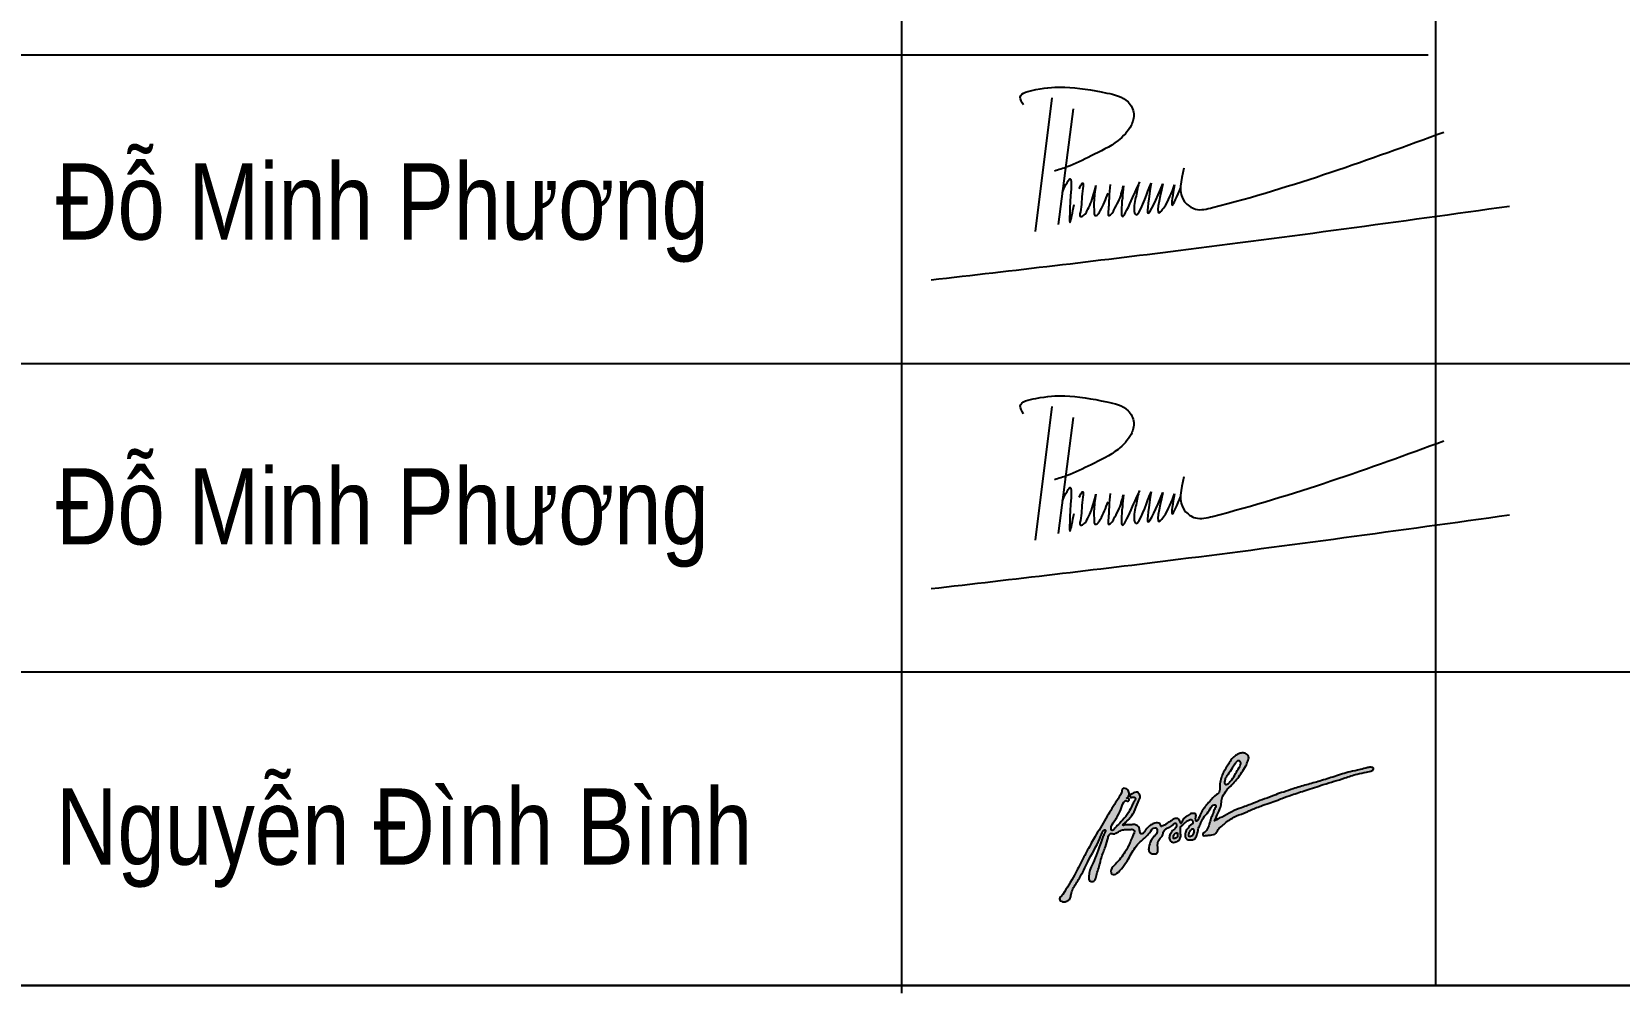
# Model space of a CAD drawing. Header units: feet. Extents: x 74374 to 92081, y 43964 to 65389.
# Drawn here: x 85991 to 86095, y 58382.9 to 58446 of the extents above; entities that cross this region are included whole.
import ezdxf

# ---------------------------------------------------------------- set-up
doc = ezdxf.new("R2010")
doc.units = ezdxf.units.FT
doc.header["$MEASUREMENT"] = 0
doc.set_wipeout_variables(frame=1)
for name, color, linetype in [('Chu ky', 1, 'Continuous'), ('HoKhoan', 20, 'Continuous'), ('Khung', 7, 'Continuous'), ('PDM', 5, 'Continuous')]:
    doc.layers.add(name, color=color, linetype=linetype)
doc.styles.add('PEC_ARIAL', font='arial.ttf', dxfattribs={"width": 0.8})

# ---------------------------------------------------------------- blocks, each defined once
blk = doc.blocks.new('PhDM')
at = {"layer": 'PDM', "color": 0}
for points in [[(3.448958579247119, 16.02922851753056), (0, 0)], [(5.891978520345219, 14.45022898559819), (2.874132149372599, 0.574180905668527)]]:
    blk.add_lwpolyline(points, dxfattribs=at)
for points in [[(-0.06950180567037023, 15.45196926601739), (-0.3847573668026598, 16.42981358061752), (1.590896940950188, 17.17901110387311), (5.125052591944041, 17.17901110387311), (10.13592364600117, 16.01885441038075), (12.64135917302883, 14.70953675478313), (13.20549536022372, 13.23448651137323), (12.74091142345424, 11.80915114508298), (11.01178243663526, 10.12912552837452), (7.573514100067769, 8.550762895582466), (4.569109211814066, 7.478506448816006), (2.97646609637377, 7.109015128370629)], [(3.716213557542687, 4.446068560181061), (4.227439891744325, 5.341419583060315), (4.798517961851758, 6.010886695375575), (4.798517961851758, 4.749952961001782), (4.350126747845934, 0.7595362923932498), (5.001196029106723, 2.837426496613261)], [(18.70601607675962, 6.101105908202044), (18.41476026272176, 2.022685519528295), (19.6754576375788, 1.008264413919733), (21.7466946944387, 1.008264413919733), (50.58583241626911, 7.715988174387803)], [(5.788771486098995, 4.726673480889076), (6.230309980439415, 5.344130866599244), (5.989256683060376, 3.400543321063651), (5.772497545916849, 2.173646946511326), (5.673960513218844, 1.327236567946784), (6.133255165625087, 1.48148047511404), (6.501494939991971, 1.908623415811235), (7.012261131218111, 2.782685832047264), (7.855054280445984, 4.924046891372654)], [(7.855054280445984, 4.924046891372654), (7.436429250230503, 2.899201630529205), (7.346653546526795, 1.722228350122805), (7.418815222647027, 1.312624631902509), (7.698599076356913, 1.312624631902509), (7.864099870404971, 1.470065282831456), (8.108412016692455, 1.812504720563993), (9.252166461439629, 3.852337524637278)], [(9.574721438038978, 4.879321057518609), (9.322724093548459, 3.33884575819684), (9.080807861100766, 1.647343708903463), (9.080807861100766, 1.124376026408754), (9.41359623239805, 1.303148715848238), (9.766567132131968, 1.750080439447629), (10.4078903232039, 2.733326148679225), (11.18948614777582, 4.573589056772107)], [(11.18948614777582, 4.573589056772107), (10.92169201543584, 3.100743464231982), (10.66453736488802, 1.519996542350782), (10.66453736488802, 0.9811962004596353), (11.96287901310643, 2.672779903488845), (13.21931247350585, 4.920021362191619)], [(13.00408327692367, 4.535993991495843), (12.4665285280571, 2.7923168901998), (12.23837864800225, 1.84312895422363), (12.29040855657331, 1.058354898224479), (14.09879559142973, 3.684175738181693), (14.56546848288008, 4.624632677733757)], [(14.56546848288008, 4.624632677733757), (13.87824969215944, 1.026028184170627), (15.98169960753512, 4.410404065520652)], [(15.98169960753512, 4.410404065520652), (15.39360428195505, 1.043314280066625), (15.79037167448223, 1.450337740231134), (17.38106557188621, 4.156526269774986)], [(17.38106557188621, 4.1565262697751), (16.88555810311482, 1.749957958843424), (18.13457032191945, 3.799605541975325)], [(-13.11126285069258, -4.774836937026066), (17.12686520492571, -3.832916183547241), (57.76528975514157, -1.949919792756646)]]:
    blk.add_spline(points, degree=3, dxfattribs=at)
blk = doc.blocks.new('Nguyen Dinh Binh (hop dong moi 4-2016)')
at = {"layer": 'Chu ky'}
h = blk.add_hatch(color=7, dxfattribs=at)
edge = h.paths.add_edge_path()
edge.add_spline(control_points=[(2.665899815998273, 5.499932093720417), (6.39317889728445, 11.45098449215435), (13.01976975518994, 22.03113922657548), (20.27982684457371, 36.76006519450205), (26.986775789104, 49.45824884102757), (34.74262702659571, 62.95869649435151), (43.79493403091215, 77.81701658339351), (51.4656704419959, 90.86147842269187), (56.73888478507004, 98.69241670888246), (58.09002815259462, 102.4970256821414), (58.14616073130261, 104.9723516738832), (61.03429531111826, 104.8724748937089), (63.10515575180436, 104.0980355068107), (64.30668891144029, 102.2368342023902), (64.65803013626004, 100.2358997206961), (64.84516146247323, 98.14301876343642), (63.77213555463219, 96.52008783280579), (62.90312417582057, 96.1726291893035), (62.16893383896615, 95.50080265300019), (63.57450573093695, 95.95451786682833), (64.11601604415205, 95.38417515476895), (64.8184679352139, 94.77488527347828), (64.7962995244262, 93.40675726855694), (63.60876313552814, 92.69765423928654), (62.4540304739624, 92.77169116762221), (61.91851386425439, 93.69799985387527), (58.90110177691194, 91.7932126875393), (57.75522326099025, 86.278224924863), (54.80570011255379, 80.45031593154675), (51.40327846694921, 74.56306680027146), (48.51499632829456, 71.19985521801075), (47.63736879322081, 67.55766904262488), (47.71752661352541, 66.26076322153602), (48.85414360901311, 64.70042755168119), (51.09969309581562, 67.5096678543858), (54.02590612959366, 70.1319268036852), (58.93495633734023, 75.6410869428177), (64.29850932567535, 81.52413725491536), (67.08561267893097, 88.15807238497837), (69.2424665620751, 92.22915978667123), (70.82034706687048, 94.51133539801928), (70.15977340759154, 96.44647812320073), (68.56884544718235, 96.63712247665552), (67.3474096351278, 96.59477365744385), (66.21167746456274, 96.11349076740663), (65.70133962391998, 96.89523285429217), (65.22685476351214, 97.53200429087099), (65.44966766858104, 98.85546890667253), (67.52925888033305, 99.55923311087776), (69.48629272371682, 100.951268049936), (72.6927569479874, 101.5477050401504), (74.41298373617948, 99.56215291356322), (75.55821660065006, 96.2572539804825), (72.01939407042882, 90.77784455559964), (70.1550930196099, 83.05923822311766), (65.68099422918323, 77.18574707045721), (62.22486229661554, 73.91367222696559), (60.55908047257022, 72.0761964605506), (59.1097612377326, 71.32747654184001), (58.65006977256556, 69.91701603305339), (60.32195377978877, 70.42554041545185), (62.46551095569485, 70.73697984790128), (65.9727985861006, 70.48376089727121), (69.20986709865713, 71.02765267648283), (71.6313373779436, 70.32767835567111), (73.50804289227847, 68.99760716775718), (74.58728325879778, 66.35730105372805), (74.6270747559874, 64.11513401304072), (75.34653759388976, 62.09223975624651), (77.25639189601935, 61.86726465925757), (78.81165686129629, 63.67801109430461), (80.69120838350959, 67.02573128799112), (84.27190270132968, 70.37956126546688), (88.63423123001917, 72.28647255450228), (93.72228772185818, 72.9200767218743), (94.03079834953013, 70.12117580657072), (94.74537573706311, 68.81738051794143), (95.72121354618125, 69.47962252867875), (97.94501606560608, 70.13729064545632), (101.1864050032155, 72.94800128091433), (104.6948395313187, 74.71488953815333), (107.0499210403895, 76.51886113545885), (109.0687407490636, 76.85218500806383), (110.9921080918112, 76.21973789744362), (111.9633946675662, 74.84819452817375), (112.4097773285865, 73.69178746838108), (112.8519452163485, 72.84947589144555), (113.0934651493526, 71.45880883412784), (113.8788958735316, 72.72538132612965), (114.1424870156518, 73.80662435818685), (115.0215373777615, 75.75155125375557), (117.0876237006959, 77.2151609598894), (119.0712623130025, 79.05775640354287), (121.1257601611665, 80.28323235644734), (122.7467621662783, 81.21412106082934), (124.3596904658767, 81.25392735668107), (125.8339168507312, 81.58207881779157), (127.7635796764102, 80.41502670443853), (126.9503358885485, 77.76905083970617), (126.8748833217202, 75.75561169575877), (127.9925620617586, 72.14627422265693), (131.0640806377616, 79.59955861208115), (132.9024322963231, 83.43835792683407), (136.4253127385282, 88.41683639884786), (140.9182064382695, 93.42159957601035), (144.6243782005327, 97.92300228989022), (149.4231969603173, 100.7034177670579), (149.680589859528, 104.6622415843502), (149.4120193325347, 110.9500166363729), (152.5060828817207, 119.3012613443628), (157.2468321342939, 126.5262422400765), (160.3006146401437, 131.9101522248302), (163.3628850193734, 135.1512243233882), (166.4910375120575, 136.7813831665067), (169.7054022854744, 138.1075140490487), (172.9421442773071, 138.109061768455), (175.3881420853587, 136.6408818068781), (177.2972433579531, 133.9978289603485), (175.6733878659511, 130.0187956066575), (173.8410082851749, 125.1295044748633), (169.1289912900888, 118.0481454425688), (164.5810151816803, 111.643608325896), (159.9727218176847, 107.0923641132758), (157.1645978787448, 104.8528872452305), (154.5695474868814, 100.9290904547827), (151.2173955070882, 96.4114573882287), (151.2774753933706, 90.56368247524728), (149.6848741481423, 84.71511125888094), (147.0628598646431, 79.84432331996743), (145.9642004910398, 76.55907647900256), (143.9970662987676, 73.49578807874963), (148.14088908748, 76.92818982961364), (152.980745829019, 77.72847082202576), (160.665066345507, 83.36211566094148), (170.5560644757743, 86.89916603819333), (180.196179279233, 90.37948265856559), (189.5881567107781, 94.31736093648381), (196.6928231089918, 96.52396371707323), (203.2093616095551, 99.50380918356373), (209.9749138440171, 101.4783532270982), (219.5539583599117, 104.7975345629832), (230.8525231308811, 108.0870428920674), (243.8430937044352, 111.765695780773), (257.3698400022706, 115.9911495245124), (269.8708269656852, 120.0950427743273), (280.3315696386495, 122.1370526170538), (287.0674823307409, 124.114922603376), (291.1953230999557, 124.8146790471206), (293.7419277020086, 123.9933690275033), (293.6040539159307, 122.0648010395039), (290.9802565345529, 120.8482230714449), (285.9239367261887, 119.8498308088372), (277.2145050717405, 118.1380461471076), (267.2863346761692, 114.6967240238723), (256.7819907596978, 111.2735338228613), (247.1586872608682, 108.7432538284727), (238.4913019308246, 105.460307468504), (228.5341491981741, 102.4648787922797), (218.3047602226249, 99.13805950837649), (209.0770978064909, 96.11316611521403), (202.2305433051096, 92.97999708601965), (195.5488740883694, 90.93272092609838), (187.1196507548187, 87.87438028780562), (179.8788891337772, 85.1673273333823), (172.5464810559774, 81.55652646939184), (164.4682766485648, 79.16944016839882), (157.2559050732762, 74.62338297620906), (152.1276272157972, 69.6404441077288), (147.8389459430101, 66.91317144958309), (146.0033849938277, 61.8550378708299), (142.173415658123, 61.23413532432566), (139.278280450934, 60.74886699951327), (136.6791118224922, 60.79701982299213), (134.007690474742, 60.16388410989619), (133.2490573054282, 62.43270746746911), (135.8111413269751, 63.60692052048175), (138.0113717855633, 66.4422897318913), (139.8094245356053, 71.12801343635118), (141.0259497232685, 76.0135154488818), (142.6698019554707, 79.94205108495592), (144.0158138005889, 83.46330731535241), (144.8485898413775, 86.11890804168316), (146.203620207289, 88.26793564897702), (145.3142011928616, 89.4833890087844), (143.8687146224591, 89.33913997546212), (141.2371948451435, 87.37586578354396), (139.2123287170466, 82.32353439047428), (134.1946841204002, 78.05969713614066), (132.1945229473446, 72.69989990483782), (129.8084048458257, 68.58152323206153), (129.0976661231859, 64.12857957550676), (128.0610976669042, 60.17824579045924), (125.8417080789847, 56.64891822520201), (122.301278733129, 56.34643464730573), (119.3335897924542, 56.62073218392015), (116.863552026143, 58.84354440855971), (116.996516702615, 61.88694042027138), (117.728701462348, 65.04397230028644), (119.7442908788856, 67.26692086849117), (121.4039489717519, 70.04365063757177), (124.2135040658905, 71.07214724291845), (124.5131988205785, 73.55419172284496), (123.8537911482558, 75.60216307085206), (121.3670876321694, 75.54999862759816), (118.8357605202795, 74.03788364607117), (116.1963276045021, 72.00618762827472), (114.3997782446008, 70.0093433988466), (112.7270477844563, 68.90421856458288), (112.6366320403238, 66.34669892342664), (112.6679950816119, 63.16737560222415), (113.2878643736045, 59.78646134475931), (112.3032273441627, 57.3390737348539), (111.2524362438224, 55.85279946826329), (109.4601640651704, 55.02141301997319), (107.5507847851129, 54.13828749503306), (105.2640608479634, 54.05318031640668), (103.4493117042192, 54.9703880953605), (102.4519632106075, 56.62817260026684), (102.105638664449, 59.11784627900582), (103.1048587205516, 61.91269634898877), (104.5480740177957, 64.36400727146922), (106.1230380077206, 66.08189010385826), (108.121439926261, 67.09251743796443), (109.1075930752574, 69.27370165450688), (109.2163199339028, 71.4234651230608), (107.4404603308311, 72.80690231809837), (105.1996060921863, 69.66360441226776), (102.2371051110466, 68.26433100049749), (98.86957515657046, 66.90199249820938), (96.36519519982532, 64.43372032035577), (96.70732602561841, 60.54119731087668), (93.13773685039556, 58.09223005428203), (91.39409545835771, 54.19896361779467), (91.26242993228026, 49.82487218607496), (92.06073256527048, 46.16911303858992), (90.23920823926905, 43.36861136098916), (87.50986886830871, 43.29642390441226), (84.89541512390453, 43.81649593591213), (82.64744591031115, 46.13134726294048), (83.39462840074799, 50.65782221321164), (84.5336735813774, 55.63500794195767), (87.96243861205446, 59.6354257679134), (90.69638217538355, 62.46410540027018), (91.12136439104728, 65.19711139926096), (90.79149213790703, 67.48651046382291), (86.92163554883841, 68.29135623998262), (83.2571743599359, 61.32270243173828), (77.13836460445411, 56.79847280137971), (69.50239993185967, 49.18590114028966), (65.09759603115566, 39.89030355139143), (59.04163659826023, 31.31985790272378), (54.75795242158939, 26.01686305934521), (51.07346900194631, 23.93042877875317), (48.39144768202047, 23.89514116701922), (47.50503408085121, 26.2641193348159), (47.69157357047888, 30.04253164287194), (54.12257828575404, 35.61666074487374), (59.20034759822006, 42.45894485095229), (63.57804679102894, 49.31232972207822), (65.39075245518394, 54.07829727201016), (67.30138338156479, 58.23792198212288), (68.75016627853259, 61.68367183479), (69.94258090899356, 64.19403293457695), (68.56701121305323, 66.82883838200003), (64.91354729671319, 66.09210363167611), (61.31888485471061, 66.4223977511171), (57.92351500727582, 65.80652118301775), (55.24548745085482, 64.50395518944072), (52.9310544852583, 62.95680053332488), (50.19796384848729, 61.66063233754124), (47.99324427167677, 62.9965266110508), (45.81107267739709, 61.462391436079), (44.35408116756541, 56.91196636368217), (42.4575070937687, 49.33745527367961), (38.83697642528858, 41.15313653436623), (36.87276866049419, 31.35010246089628), (34.17720300902067, 24.67553979942344), (32.88629812757517, 18.04498885301534), (29.64680661917915, 17.03975112566263), (26.87737987688402, 18.35499304061807), (26.89477946584047, 22.30601724617592), (27.38191917422086, 27.07158031947682), (30.41444037367567, 33.79708256018219), (34.10198503485915, 42.0813625509459), (37.15679762196174, 51.15161868983219), (39.47266131574692, 58.31148962069395), (41.6610658862505, 62.53570496647147), (42.50541122914086, 64.57743254826772), (42.52342147771673, 66.1287430873042), (41.24361215346597, 66.02930406361517), (39.16885851479643, 63.18800581505295), (35.67254132265342, 52.53748900935773), (26.41525253358119, 38.47265543813263), (19.63535398257607, 21.97432608771443), (12.61455276411065, 12.6805071279582), (10.2113098447542, 6.107709805632125), (9.9739494572994, 1.74406745786726), (7.374518254053263, -0.5014960337603235), (5.068197541136098, -1.461619764055679), (2.969025816460357, -1.70695228077334), (1.255299121007178, -1.029580797193768), (-0.5417037320763537, 0.02876922449487973), (-0.5066939182993341, 2.488153555344999), (1.389845325528563, 3.687766109065571), (2.248650620609616, 4.907383104116062), (2.665899815998273, 5.499932093720417)], knot_values=[0, 0, 0, 0, 21.04897160104222, 37.42218378014428, 49.22733217208462, 64.12455615888277, 84.14959713341749, 101.2780729083851, 109.9372174400398, 111.7813427245654, 113.7727337140264, 116.0962252392434, 118.6057832782551, 120.4965872936373, 122.351888376284, 124.701444284615, 126.6902955480014, 127.3931394298449, 127.8191733301809, 128.8438902861688, 129.5467341680124, 130.2721792912856, 131.5368864183187, 132.9241545502242, 133.9646863961001, 134.6902666284362, 135.5297688895728, 142.6856989490594, 151.573875089005, 154.894463357328, 163.1545725274073, 164.4107073568299, 165.973005405971, 167.1080332025228, 169.0198003440633, 173.8525449254535, 180.9168962770407, 190.1697343811497, 197.8798174538903, 202.0844377922012, 204.284972696385, 205.7220308637046, 207.2774373387028, 208.5105665026387, 209.6904035104183, 210.1826396484226, 211.0899928195838, 212.063935562644, 213.648912108337, 217.040321096219, 219.6661802483131, 222.3468502373668, 224.034550546658, 229.9416066062286, 239.8033103058821, 248.4367269861658, 251.305828120662, 254.2150253668993, 255.6517576590406, 256.3637003554525, 257.4866349340716, 259.0582902470258, 263.9734559731812, 267.286847923986, 268.8420905548865, 271.423814993846, 273.8890193909415, 277.0133192482725, 278.3651649508823, 279.7277028802681, 281.8492647431368, 284.9433568397886, 291.5648098259347, 295.5562011901804, 300.2655339284104, 302.8260064744301, 303.3460014826067, 304.024424470233, 305.6182377352604, 310.8954995658945, 316.0719870633144, 317.5906133605567, 319.6764533741362, 321.9731281605015, 323.1772367795607, 324.6496167530116, 325.4925499038926, 326.5405294883863, 327.0585828062886, 328.8729022336079, 330.4590512025438, 333.1272398986457, 336.3396475370284, 338.5644339867282, 340.326729983352, 341.8124344715795, 343.3402484038041, 344.7677552911019, 347.6210690511786, 350.0721287688345, 351.5226377305689, 356.7218220571033, 362.7856827550008, 368.8306242191524, 373.7410309254873, 383.2009765226583, 386.58858021393, 388.991642802007, 394.3625695948319, 405.8297873042678, 414.5453218253517, 420.4463153894947, 424.3419145433945, 427.7048918398066, 430.9326533317188, 434.7777387837343, 436.7831520432215, 439.3894353141097, 443.7318547810174, 448.3446495872921, 455.4862277010236, 468.8892307026785, 471.905633987227, 474.9029316858082, 479.5827786246793, 486.0073550315257, 491.1345514845044, 496.5441527528602, 504.3785691491136, 506.429525020172, 508.7281653550718, 510.7054873780634, 516.7968201295035, 526.8914115292158, 536.8055866060233, 548.7922540421898, 557.4882580563831, 567.3763877152489, 571.0549396330482, 578.9580177190519, 588.4680077771617, 601.4788204728909, 614.2464780521238, 628.9688328234648, 644.0144577211034, 653.6238340250483, 660.9780739856412, 664.8895842554911, 666.4288867488776, 667.9350030888163, 669.3267884252042, 674.5964820286698, 683.6954838980583, 695.7412774394539, 706.1260152619857, 716.8326247528075, 725.5619743402756, 733.9042947637338, 748.0163670924202, 757.8477435538537, 762.9982371587042, 770.5734493799292, 778.7753898334605, 789.9106498979556, 793.73259012401, 803.2652543993225, 815.0790768856187, 818.7972391954742, 824.696655102389, 830.188594470512, 832.8012178568463, 835.7286712921481, 838.959754414783, 841.14054359253, 842.4130976636029, 844.5204383646261, 848.1111681304765, 853.4483756895775, 859.2533324904011, 863.2538731004378, 866.2197593488315, 870.4790265491628, 871.9269646280777, 873.1366080323784, 874.0415418124318, 875.9714823584566, 882.6814276404565, 889.7925425388286, 895.1232720815932, 899.5874091306258, 903.9725911829057, 908.4383412078282, 912.0561801549013, 915.3816833376458, 918.3683285182764, 920.8841948517862, 924.4449238616153, 926.7675802865859, 930.5716253016689, 933.1738763051743, 936.4273248217612, 938.2807102683938, 940.2474147039248, 941.8610057252413, 944.7714004175469, 949.1834896531765, 951.6992923475804, 952.9230035262078, 954.8951100844168, 958.6544443080649, 962.9213851601633, 964.6701388189682, 966.4650642653572, 968.2153921818623, 970.4835783647316, 972.763880283441, 974.8334865367929, 976.2236158013205, 978.4166413259492, 982.139460752051, 984.8510365519578, 986.9470119408275, 989.0617544011752, 991.3025127124229, 993.9241602517277, 994.6525244832269, 997.3571195254573, 1002.278335293452, 1005.571137780219, 1008.009806556873, 1012.310962481123, 1015.674361596544, 1020.092725882341, 1024.603479738968, 1028.745887663442, 1030.785901057372, 1033.672467246294, 1036.128054137891, 1038.81372193938, 1042.290901538826, 1048.990325154756, 1054.065634611167, 1057.95773189625, 1060.26560013206, 1062.424027496289, 1063.812421107099, 1070.695350380149, 1081.400242779672, 1088.113214889022, 1102.468834380193, 1111.853769815717, 1119.831733899576, 1122.295498554732, 1124.709305818911, 1126.496262711194, 1129.072272472802, 1135.786451076401, 1150.026971630964, 1155.402720552306, 1159.980489060772, 1165.316656825214, 1169.038818574355, 1171.436654528881, 1173.144631657706, 1176.716627299343, 1180.776060742688, 1184.511237691781, 1186.766929710401, 1189.63539426857, 1193.091008184959, 1194.860818762803, 1196.44445507065, 1200.150307184878, 1208.955760084163, 1219.983875563225, 1226.842742893022, 1238.651488052601, 1242.384105654153, 1245.513004674302, 1247.252121676919, 1250.811502544148, 1255.692432540116, 1262.229441624216, 1272.41863936007, 1283.12927947698, 1290.754088755195, 1295.235376162963, 1296.861614349496, 1298.031996277142, 1298.579795581007, 1300.130612846482, 1308.018105520776, 1332.543380913618, 1349.822634467936, 1361.428108721121, 1367.032011221549, 1370.768237674172, 1373.886341488942, 1376.644919248008, 1378.278825612546, 1380.027896123763, 1382.168005356487, 1383.957826968495, 1386.261094656325, 1388.437571416994, 1388.437571416994, 1388.437571416994, 1388.437571416994], degree=3, periodic=0)
edge = h.paths.add_edge_path(flags=16)
edge.add_spline(control_points=[(157.2236822582781, 117.4286919276346), (158.55446722194, 119.4747451671921), (160.7261615150518, 122.8136784021478), (163.362932030179, 126.976947600648), (164.947838814459, 129.7867068156312), (167.0797467439886, 131.0688865707005), (168.8888874945108, 130.2625906763709), (169.6610788948251, 127.6359277942496), (167.1943969021314, 123.7253110020914), (164.3029489555021, 118.6829462876786), (161.7777328679545, 113.7470168926573), (159.2128972491824, 110.9935895981378), (157.8369749560257, 109.3811985211418), (156.5295068851108, 108.4742754582986), (153.910604798612, 108.1859674717591), (154.1392110780929, 111.8817553420025), (154.8689878664101, 114.8167031603654), (156.3849134940855, 116.4982719979938), (157.2236822582781, 117.4286919276346)], knot_values=[0, 0, 0, 0, 7.323935032315533, 11.95185424175146, 14.77025707537141, 17.0182758749776, 18.61416325158449, 19.9104245813685, 24.69685589181229, 31.25561518296647, 37.95868782347655, 40.99641688478962, 42.55341020198444, 44.26285624208403, 45.82953665970367, 49.09610807597474, 52.01990602684584, 55.64150469364273, 55.64150469364273, 55.64150469364273, 55.64150469364273], degree=3, periodic=0)
edge = h.paths.add_edge_path(flags=16)
edge.add_spline(control_points=[(125.5223746738629, 65.93269967776723), (125.5796800384373, 64.51614088271262), (125.6753716614412, 62.15069375247851), (123.4006675632039, 59.99035467802875), (120.0682349798273, 59.51454742035785), (120.341508051924, 62.39755880574347), (121.0602599696267, 64.31801856965171), (122.5881327620183, 65.75993264486605), (123.706269128803, 66.59253910614763), (125.0022863558845, 66.86981937543251), (125.3653898191446, 66.21556240416629), (125.5223746738629, 65.93269967776723)], knot_values=[0, 0, 0, 0, 3.978967709670274, 6.644297280841684, 9.313536763733039, 10.89608238581379, 13.78193500111178, 15.73864244469583, 16.95086903160434, 18.1176922053505, 19.006372600141, 19.006372600141, 19.006372600141, 19.006372600141], degree=3, periodic=0)
edge = h.paths.add_edge_path(flags=16)
edge.add_spline(control_points=[(108.4133159800258, 62.71849459348596), (107.7879270024258, 62.34544153318557), (106.607938745203, 61.64156243354937), (106.0947929034039, 59.8434053897269), (105.9896292615755, 57.12059458815317), (108.8271898067596, 58.350312554761), (110.2676845456982, 59.89952656814435), (110.1135219847594, 61.55257464506313), (109.7035463937348, 63.34636857529378), (108.8415075201668, 62.92686848114832), (108.4133159800258, 62.71849459348596)], knot_values=[0, 0, 0, 0, 2.074755421822911, 3.91466290908365, 5.727715025207226, 8.233044623996467, 10.09599240349477, 12.06616854018345, 13.24290192340232, 14.40429497776488, 14.40429497776488, 14.40429497776488, 14.40429497776488], degree=3, periodic=0)
at = {"layer": 'Chu ky', "color": 7}
for points in [[(2.665899815998273, 5.499932093720417), (13.49733183716307, 23.54818092379719), (21.03174471989041, 38.08484834017872), (26.55898005998461, 48.51610895675549), (33.94191748983576, 61.45517837537045), (44.2287875902548, 78.63605639626621), (53.14999317415641, 93.25784743920667), (57.44906758662546, 100.7744120279094), (57.98630279817735, 102.5385481883277), (58.52370839830837, 104.4560552401672), (60.8268509147747, 104.7628897502873), (63.12982304266188, 103.7657935015013), (64.18520994411665, 102.1969409549492), (64.60709208296612, 100.3902429812442), (64.54677452353644, 98.04146143363323), (63.40159283726825, 96.41539616639784), (62.79875802012975, 96.05403802619549), (62.4973406115605, 95.75295260634448), (63.52205756754847, 95.75295260634448), (64.12489238468697, 95.39159446614212), (64.60709208296612, 94.8496036194847), (64.60709208296612, 93.58489649245166), (63.46191039669793, 92.80190749173926), (62.43719344070996, 92.98263292545744), (61.89467618300114, 93.46444377905573), (61.11105907615274, 93.16326563192706), (57.60326925691334, 86.92605907768302), (53.86766989823082, 78.86101273397799), (52.16838453040691, 76.00816578988452), (47.984322413482, 68.88615570119873), (47.71732349926606, 67.65872493349889), (47.93099078605883, 66.11110692995135), (48.67882628986263, 65.2572743010387), (50.22765853628516, 66.37797599012265), (53.59266272050445, 69.84671740872727), (58.39983589629992, 75.02321681243484), (64.1807798408845, 82.24787598020339), (67.65261766850017, 89.13204064175079), (69.68228650451056, 92.81433294485032), (70.5367852631025, 94.8421854385233), (70.00278743469971, 96.17634528483904), (68.50711642712122, 96.60326159930264), (67.2786147223087, 96.49653252068674), (66.1036150334985, 96.38980344207084), (65.78311410330934, 96.76340158085804), (65.3557795296947, 97.56382330683118), (65.5161151890934, 98.52447774162283), (66.8514505373023, 99.37831037055003), (69.89595379130333, 100.8725174711435), (72.51312247171882, 101.0859756283753), (74.43595766433282, 99.21817038899462), (74.97012588131474, 97.61723420977069), (73.10062231612392, 92.01381849159952), (69.3617855743214, 82.8883431791619), (64.27687900338788, 75.91126580104174), (62.24721016737749, 73.88341330736876), (60.11070768797072, 71.90887898935762), (59.04237125397776, 70.94822455456597), (58.8822059831582, 70.25453190720873), (60.00387404457433, 70.30785008288512), (61.55270629096776, 70.57471914304188), (66.46671311018872, 70.68144822165777), (69.77838566698483, 70.78817730027367), (71.27388628598419, 70.36126098582463), (73.34018866799306, 68.81345752775087), (74.36286096094409, 66.57038505886158), (74.89345101764775, 63.49146904989902), (75.5281485003652, 62.297883732841), (76.87217366643017, 62.07404012225743), (78.51471963513177, 63.41682360394043), (80.23206619307166, 65.9905614892923), (85.05593745029182, 70.52640823951515), (88.73581974135595, 72.07226442509273), (93.43564810801763, 71.77321900498646), (94.43191017015488, 69.41451564032468), (94.75121838026098, 69.00410477851983), (95.39017557760235, 69.23212111588509), (96.85057614790276, 69.87045558780665), (101.2774419998459, 72.74314616598713), (105.6673335286323, 75.48629675908887), (106.945077534765, 76.30702575545001), (108.998771161394, 76.67181480434374), (111.1437930701068, 75.8510858079826), (111.8739081609529, 74.893584100093), (112.4939522252826, 73.55812607210828), (112.8132604353887, 72.77801161652314), (113.2392319002829, 71.82050990863354), (113.5587104989681, 72.228324407115), (114.2329381336458, 73.91271512217645), (114.9427769827598, 75.33116404968314), (116.8983267838776, 77.1463929314923), (119.3900894650142, 79.1738745161274), (121.2711794540519, 80.36180347019399), (122.8684020588989, 81.10649611167901), (124.341240995971, 81.30159427103354), (125.8674115604372, 81.37243789923377), (127.0742739148263, 80.61003435068415), (127.0700142001733, 77.75672377027513), (127.0700142001733, 75.30566405261925), (127.5697639228019, 73.94396420948033), (130.5302656039421, 78.21794917169609), (133.2104780611699, 83.65733036330494), (136.7037848506006, 88.59069888592057), (139.8978892830783, 92.32028209266718), (146.6297719259455, 98.96650859979854), (149.1551011585107, 101.2245101578737), (149.5846507837414, 103.5888698855124), (149.7284587502945, 108.9578710852365), (153.2345446836844, 119.8759498275467), (157.6711226850166, 127.3777707815752), (160.8722130495298, 132.335062937811), (163.6239887128468, 135.0924935292569), (166.5480272365676, 136.7537024288176), (169.5867372786452, 137.8421350307035), (173.427977560641, 137.6702186868788), (175.1480503359344, 136.6391842601879), (176.5813591210754, 134.4624117836647), (175.7674128459184, 130.1969577295531), (173.9958827176597, 125.9379018565378), (170.2875455327157, 119.8345934686804), (162.0913433820824, 109.229747417543), (159.9299641691323, 107.1256731144676), (157.6983848587552, 105.1247115267761), (154.8462503183109, 101.4144155905378), (151.7000250784913, 95.8129471448774), (151.0513557317026, 90.72694954893086), (149.7078417313751, 85.48683924345823), (146.5759291327849, 78.30566916159296), (145.7730581157084, 76.4183911971777), (144.7752625563007, 74.34760598116554), (146.4319507776236, 75.42704403864627), (151.9780992507585, 77.9458873848489), (160.7931527456385, 82.86479045459419), (169.9419974804041, 86.68441183278628), (181.1784431703854, 90.85843680652033), (189.2703675064258, 94.04296916695603), (198.5619978762115, 97.42538150459586), (201.9472783021629, 98.8646940660692), (209.4382420954935, 101.3834446850233), (218.4730968662479, 104.3518297976261), (230.9341253235471, 108.09402391201), (243.1998884613567, 111.6386162309791), (257.2630807925016, 115.9945720928372), (271.682385268301, 120.2904406888993), (281.0460900099715, 122.4494095311093), (288.1768523325736, 124.2485965965752), (292.0826698886231, 124.4595511177322), (293.4450970219914, 123.7431402911752), (293.3733634273231, 122.2387331917416), (292.2261370780179, 121.4507369188796), (287.1352669065818, 120.0895934393047), (278.2442201023805, 118.1553954802948), (266.7496357046475, 114.5532195316046), (256.8548297405359, 111.4011417128786), (246.5836353900377, 108.3788820610207), (238.3380205494468, 105.5133314820123), (230.3841109680652, 102.9974554081855), (216.9457335816405, 98.68925408627547), (207.6805134426686, 95.40114537414047), (202.9336578263028, 93.40240924073441), (195.7710328381218, 90.93651316115574), (188.0403323043429, 88.19642256770749), (177.7021752395376, 84.05921031700564), (174.2327228521463, 82.45604868349619), (165.3418464365241, 79.01744362505269), (155.3618461794395, 72.69557708056527), (152.5855345597374, 70.22235554727376), (148.1900202076067, 66.28756690962473), (144.8217786402674, 61.94978559111769), (142.3037761168962, 61.25303294410696), (139.4041031609522, 60.85068935409072), (136.1820550003613, 60.6092275637202), (134.0072150891356, 60.77020209064358), (133.604416471906, 61.97732558795542), (135.1348467510252, 63.42600360288634), (137.5514680657652, 66.08180511514365), (139.6457141758583, 70.99097182236437), (141.3371616687218, 76.54403663724952), (142.7827384320553, 80.27426893482334), (143.831650567241, 83.04848316070274), (145.4360294926737, 86.99402816075599), (145.8988048921456, 88.36602072998357), (145.1635781437217, 89.32658243751212), (144.2586443636683, 89.32658243751212), (142.6184838351619, 88.30945710014203), (138.829212071927, 82.77187773802143), (134.3122106580122, 77.27964200705173), (131.9470466962375, 72.50233346645837), (130.0538591175864, 68.45951756852446), (129.0373208137171, 64.19378533262352), (127.7157869409712, 59.92805309673713), (125.4794367502036, 57.0842006970488), (122.216154551832, 56.44391895263107), (119.2784849411983, 56.98257161784568), (117.4486819165468, 58.70924596440454), (117.1448790677532, 62.25699101027567), (117.7535070968443, 64.49848711570667), (119.8883056903724, 67.64704129847814), (121.5148351319949, 69.67832470085705), (124.0561808916391, 71.70970083048451), (124.3611764605157, 73.53781880172028), (123.5281466637389, 75.31938768739928), (121.921382298111, 75.46765857942228), (119.2784849411983, 74.24885144708969), (115.8221524749242, 71.50653539934137), (113.9923494502436, 69.77995378006017), (113.0773627436138, 68.96738478275074), (112.6708155775268, 67.03763773231185), (112.7725375633454, 63.27967998338863), (112.8740891605848, 59.01394774748769), (112.246547998453, 57.38166975369677), (111.1437930701068, 55.96544628047559), (109.6237564947223, 55.09761183497903), (107.5065079255146, 54.28402283778996), (105.2263678681629, 54.25685375001922), (103.4074697129836, 55.24421363628062), (102.6632123694872, 56.41832622830407), (102.310848773719, 58.5828587062424), (103.3369288383983, 62.16148193036497), (104.7414419525012, 64.48096166318282), (106.2045687401842, 65.98175239939883), (107.9094769313233, 67.23292134617805), (108.9278895096504, 69.22887566171994), (108.611477905506, 71.8313589982863), (108.0239780611009, 72.26189167596749), (105.7912060306408, 70.73560094270215), (101.6632017584634, 68.05643216040335), (98.72536175927962, 66.56927233171882), (97.08025996180368, 64.76906526635867), (95.94427925915807, 60.62063301695161), (93.67265863108332, 58.14027148448804), (91.6952990909922, 54.18907012145792), (91.45794779073913, 49.68456518580206), (91.45300652174046, 45.54216020842432), (90.2665907976625, 43.88262039959955), (87.41922713760869, 43.40850590875198), (85.04639568948187, 44.040627654118), (83.22715675714426, 46.01627469927189), (83.22715675714426, 49.49345429871755), (85.20451629726449, 55.89441719774914), (88.28923125754227, 59.92471491530887), (90.61230923858238, 63.04749091921258), (91.00113599176984, 65.3223688389844), (90.33474623205257, 67.37535042068339), (89.00179632406798, 67.76378492139338), (83.8371478948975, 63.21393635458662), (76.20868051270372, 55.70386267424328), (71.54378180616186, 50.87657413940178), (63.97682470348082, 38.67719009013672), (58.64553623725078, 30.95356552528392), (53.13653247585171, 25.18305528092606), (50.91500609205104, 24.1177117672778), (48.51593480168958, 24.38402446387045), (47.71630116776214, 25.98208609796711), (47.80507362104254, 28.55656580140931), (51.89252540972666, 33.88319064235839), (60.78680959707708, 45.00452754308935), (63.54131147777662, 49.620954284037), (65.34640815746388, 53.82780470853322), (67.48461452274933, 58.71684959989216), (68.97619620428304, 62.12708011615905), (69.5834611246537, 64.44674530348857), (68.78382749072625, 65.95597422054561), (65.22952158749104, 66.31102690691478), (61.17069508123677, 66.2408323695563), (57.50648854009341, 65.51616881666996), (55.46301822862006, 64.56098529032897), (53.00107355002547, 63.08894000535656), (49.66043493361212, 62.20497101626825), (47.9466665359796, 62.64681641991774), (46.56464471522486, 61.87356378171535), (44.90625260802335, 58.55949143620091), (42.42130547034321, 50.11194513656665), (38.74397900805343, 39.71499360694725), (37.06360677327029, 33.0651507365983), (33.66469526046421, 21.75613385748875), (32.22014082866372, 18.3143760721432), (29.21993860701332, 17.42623435625865), (27.66412042855518, 18.20338153946796), (26.93877621809952, 21.68807204715267), (27.55302707050578, 26.53019694391696), (29.88666914388887, 32.63647260416474), (33.89625334879383, 42.00359516149911), (37.45226313784951, 52.10669399770268), (40.06960220684414, 59.26820590002171), (41.97352426641737, 63.32493088726187), (42.45367930165958, 64.87866889010184), (42.21036440090393, 66.02347966731759), (41.66256509703817, 66.02347966731759), (40.51210136461305, 64.98354342347011), (37.22530554136029, 57.81350061304693), (25.91934130829759, 36.04967039280746), (18.123041168903, 20.62921944184927), (12.08804784264066, 10.71630422011367), (10.31873276599799, 5.399044832622167), (9.45026214333484, 1.76515616029792), (7.21663816992077, -0.4105035890825093), (4.662683654896682, -1.453128923516488), (3.033257607341511, -1.574045273227966), (1.371798505599145, -1.027418063473306), (-0.2772222293715458, 0.3366926884918939), (-0.2772222293715458, 2.126514300500276), (1.296997916360851, 3.807845015908242), (2.665899815998273, 5.499932093720417)], [(157.2236822582781, 117.4286919276346), (161.2017445747624, 123.5780857647333), (163.6427314573084, 127.5099071299919), (165.2864701460931, 129.7993432298972), (167.3304516233329, 130.7351467584667), (168.7729613920965, 130.0524886552885), (169.2284100823745, 128.8388742496318), (167.6107408472162, 124.3340911321866), (164.3431989341916, 118.6472208781779), (160.8773247071076, 112.9097215390939), (158.8943423436431, 110.6085090769047), (157.8314583444153, 109.4707455716125), (156.3751471001597, 108.575556583819), (154.8092759951542, 108.525205680533), (154.2267174197477, 111.7394107648142), (155.0224321162095, 114.5528486225521), (157.2236822582781, 117.4286919276346)], [(108.4133159800258, 62.71849459348596), (106.7700884569786, 61.45184019394219), (106.1595861534879, 59.71617130296363), (106.3638820680499, 57.9146660559345), (108.7890228120668, 58.54344961987226), (110.009686641919, 59.95077127593686), (110.009686641919, 61.92094741262554), (109.5400956990197, 62.99992183379072), (108.4133159800258, 62.71849459348596)], [(125.5223746738629, 65.93269967776723), (125.0780012416653, 61.97862376962439), (123.0853067288117, 60.20855306442536), (120.4161695296934, 60.23192033446685), (120.3328495111491, 61.81227106151346), (121.4057864369825, 64.49125438927149), (122.7826966001594, 65.88151422912779), (123.8036650072609, 66.53505597202457), (124.9669078836159, 66.62639232513902), (125.5223746738629, 65.93269967776723)]]:
    blk.add_spline(points, degree=3, dxfattribs=at)

msp = doc.modelspace()

# ---------------------------------------------------------------- linework, layer by layer
at = {"layer": 'Khung', "color": 2}
msp.add_lwpolyline([(85933.00275802444, 59983.40874277589), (85933.00275802444, 58383.40874277589), (88229.00275802444, 58383.40874277589), (88229.00275802444, 59983.40874277589)], close=True, dxfattribs=at)
at = {"layer": 'Khung'}
msp.add_lwpolyline([(85933.00275802444, 58383.40874277589), (87039.00275802444, 58383.40874277589), (87039.00275802444, 59141.40874277589), (85933.00275802444, 59141.40874277589)], close=True, dxfattribs=at)

# ---------------------------------------------------------------- next in the draw order: wipeouts: each hides what was drawn before it
at = {"color": 0}
msp.add_wipeout([(86293.00275802444, 58383.40874277589), (86293.00275802444, 58491.40874277589), (85933.00275802444, 58491.40874277589), (85933.00275802444, 58383.40874277589)], dxfattribs=at).dxf.layer = 'HoKhoan'

# ---------------------------------------------------------------- next in the draw order: linework, layer by layer
at = {"layer": 'Khung', "color": 0}
msp.add_lwpolyline([(85933.00275802444, 58491.40874277589), (86293.00275802444, 58491.40874277589), (86293.00275802444, 58383.40874277589), (85933.00275802444, 58383.40874277589)], close=True, dxfattribs=at)
at = {"layer": 'Khung', "color": 0, "ltscale": 30}
for points in [[(86083.00275802444, 58491.40874277589), (86083.00275802444, 58383.40874277589)], [(86048.00275802444, 58382.90874277589), (86048.00275802444, 58464.7131987477)], [(85933.00275802444, 58444.4631987477), (85982.51030836737, 58444.4631987477), (86082.51030836737, 58444.4631987477)], [(85933.00275802444, 58424.2131987477), (85983.00275802444, 58424.2131987477), (86293.00275802467, 58424.2131987463)], [(86183.00275802444, 58403.9631987477), (85933.00275802444, 58403.9631987477)]]:
    msp.add_lwpolyline(points, dxfattribs=at)

# ---------------------------------------------------------------- next in the draw order: block references
at = {"xscale": 0.539007845207796, "yscale": 0.539007845207796, "zscale": 0.539007845207796, "rotation": 4.985041978004463}
for p in [(86056.74509086307, 58432.87937825909), (86056.74509086298, 58412.6293782588)]:
    msp.add_blockref('PhDM', p, dxfattribs=at)
at = {"layer": 'Chu ky', "xscale": 0.07000000000698492, "yscale": 0.07000000000698492, "zscale": 0.07000000000698492}
msp.add_blockref('Nguyen Dinh Binh (hop dong moi 4-2016)', (86058.38064563456, 58389.01229884502), dxfattribs=at)

# ---------------------------------------------------------------- next in the draw order: texts
at = {"layer": 'Khung', "color": 0, "style": 'PEC_ARIAL', "width": 0.8}
for s, p in [('Đỗ Minh Phương', (85992.54427715766, 58432.34521378179)), ('Đỗ Minh Phương', (85992.54427715766, 58412.34521378179)), ('Nguyễn Đình Bình', (85992.54427715766, 58391.34521378179))]:
    msp.add_text(s, height=5, dxfattribs=at).set_placement(p)

doc.saveas('drawing.dxf')
